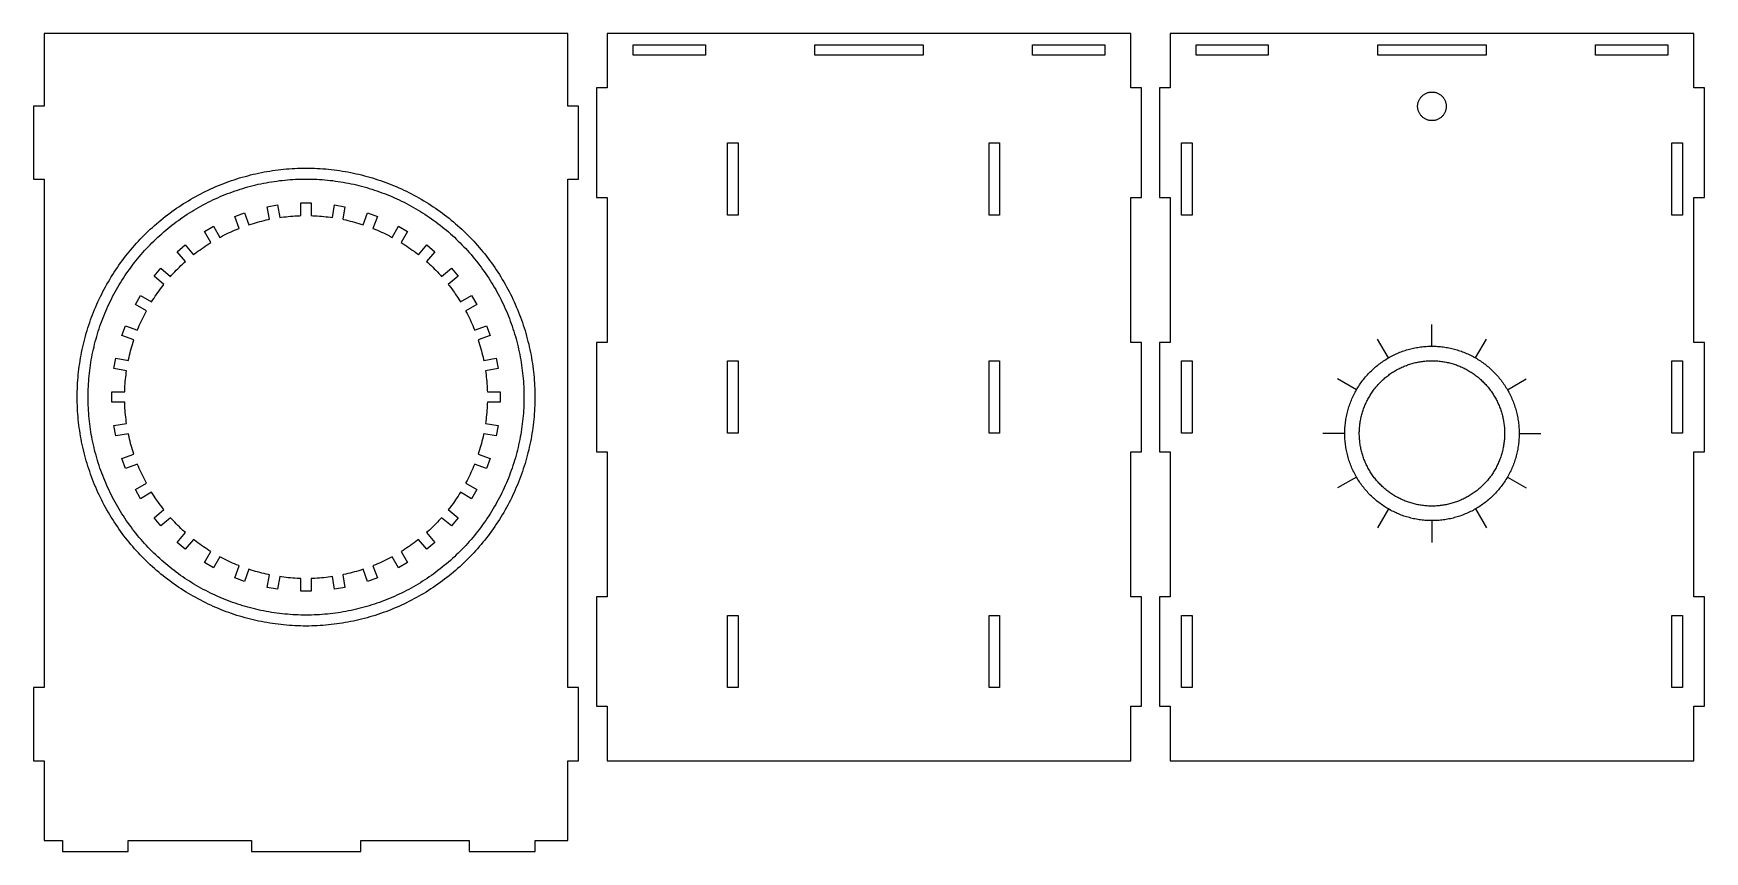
# Model space of a CAD drawing. Header units: millimetres. Extents: x 8 to 468, y 161 to 386.
import ezdxf

# ---------------------------------------------------------------- set-up
doc = ezdxf.new("R2010")
doc.units = ezdxf.units.MM
doc.layers.add('CORTE', color=1, linetype='Continuous')
doc.layers.add('GRABADO', color=5, linetype='Continuous')

msp = doc.modelspace()

# ---------------------------------------------------------------- linework, layer by layer
at = {"layer": 'CORTE'}
for points in [[(15.94, 160.94), (34.06, 160.94), (34.06, 163.94), (67.94, 163.94), (67.94, 160.94), (98.06, 160.94), (98.06, 163.94), (127.94, 163.94), (127.94, 160.94), (146.06, 160.94), (146.06, 163.94), (155.06, 163.94), (155.06, 185.94), (158.06, 185.94), (158.06, 206.06), (155.06, 206.06), (155.06, 345.94), (158.06, 345.94), (158.06, 366.06), (155.06, 366.06), (155.06, 386.06), (10.94, 386.06), (10.94, 366.06), (7.94, 366.06), (7.94, 345.94), (10.94, 345.94), (10.94, 206.06), (7.94, 206.06), (7.94, 185.94), (10.94, 185.94), (10.94, 163.94), (15.94, 163.94), (15.94, 160.94)], [(165.94, 231.06), (162.94, 231.06), (162.94, 200.94), (165.94, 200.94), (165.94, 185.94), (310.06, 185.94), (310.06, 200.94), (313.06, 200.94), (313.06, 231.06), (310.06, 231.06), (310.06, 270.94), (313.06, 270.94), (313.06, 301.06), (310.06, 301.06), (310.06, 340.94), (313.06, 340.94), (313.06, 371.06), (310.06, 371.06), (310.06, 386.06), (165.94, 386.06), (165.94, 371.06), (162.94, 371.06), (162.94, 340.94), (165.94, 340.94), (165.94, 301.06), (162.94, 301.06), (162.94, 270.94), (165.94, 270.94), (165.94, 231.06)], [(173.06, 382.94), (192.94, 382.94), (192.94, 380.06), (173.06, 380.06), (173.06, 382.94)], [(252.94, 382.94), (252.94, 380.06), (223.06, 380.06), (223.06, 382.94), (252.94, 382.94)], [(302.94, 382.94), (302.94, 380.06), (283.06, 380.06), (283.06, 382.94), (302.94, 382.94)], [(320.94, 231.06), (317.94, 231.06), (317.94, 200.94), (320.94, 200.94), (320.94, 185.94), (465.06, 185.94), (465.06, 200.94), (468.06, 200.94), (468.06, 231.06), (465.06, 231.06), (465.06, 270.94), (468.06, 270.94), (468.06, 301.06), (465.06, 301.06), (465.06, 340.94), (468.06, 340.94), (468.06, 371.06), (465.06, 371.06), (465.06, 386.06), (320.94, 386.06), (320.94, 371.06), (317.94, 371.06), (317.94, 340.94), (320.94, 340.94), (320.94, 301.06), (317.94, 301.06), (317.94, 270.94), (320.94, 270.94), (320.94, 231.06)], [(328.06, 382.94), (347.94, 382.94), (347.94, 380.06), (328.06, 380.06), (328.06, 382.94)], [(407.94, 382.94), (407.94, 380.06), (378.06, 380.06), (378.06, 382.94), (407.94, 382.94)], [(457.94, 382.94), (457.94, 380.06), (438.06, 380.06), (438.06, 382.94), (457.94, 382.94)], [(396.92, 365.61), (396.9, 365.42), (396.86, 365.23), (396.82, 365.04), (396.77, 364.86), (396.71, 364.67), (396.64, 364.49), (396.56, 364.32), (396.47, 364.14), (396.38, 363.97), (396.28, 363.81), (396.16, 363.65), (396.05, 363.5), (395.92, 363.35), (395.79, 363.21), (395.65, 363.08), (395.5, 362.95), (395.35, 362.84), (395.19, 362.72), (395.03, 362.62), (394.86, 362.53), (394.68, 362.44), (394.51, 362.36), (394.33, 362.29), (394.14, 362.23), (393.96, 362.18), (393.77, 362.14), (393.58, 362.1), (393.39, 362.08), (393.19, 362.06), (393, 362.06), (392.81, 362.06), (392.61, 362.08), (392.42, 362.1), (392.23, 362.14), (392.04, 362.18), (391.86, 362.23), (391.67, 362.29), (391.49, 362.36), (391.32, 362.44), (391.14, 362.53), (390.97, 362.62), (390.81, 362.72), (390.65, 362.84), (390.5, 362.95), (390.35, 363.08), (390.21, 363.21), (390.08, 363.35), (389.95, 363.5), (389.84, 363.65), (389.72, 363.81), (389.62, 363.97), (389.53, 364.14), (389.44, 364.32), (389.36, 364.49), (389.29, 364.67), (389.23, 364.86), (389.18, 365.04), (389.14, 365.23), (389.1, 365.42), (389.08, 365.61), (389.06, 365.81), (389.06, 366), (389.06, 366.19), (389.08, 366.39), (389.1, 366.58), (389.14, 366.77), (389.18, 366.96), (389.23, 367.14), (389.29, 367.33), (389.36, 367.51), (389.44, 367.68), (389.53, 367.86), (389.62, 368.03), (389.72, 368.19), (389.84, 368.35), (389.95, 368.5), (390.08, 368.65), (390.21, 368.79), (390.35, 368.92), (390.5, 369.05), (390.65, 369.16), (390.81, 369.28), (390.97, 369.38), (391.14, 369.47), (391.32, 369.56), (391.49, 369.64), (391.67, 369.71), (391.86, 369.77), (392.04, 369.82), (392.23, 369.86), (392.42, 369.9), (392.61, 369.92), (392.81, 369.94), (393, 369.94), (393.19, 369.94), (393.39, 369.92), (393.58, 369.9), (393.77, 369.86), (393.96, 369.82), (394.14, 369.77), (394.33, 369.71), (394.51, 369.64), (394.68, 369.56), (394.86, 369.47), (395.03, 369.38), (395.19, 369.28), (395.35, 369.16), (395.5, 369.05), (395.65, 368.92), (395.79, 368.79), (395.92, 368.65), (396.05, 368.5), (396.16, 368.35), (396.28, 368.19), (396.38, 368.03), (396.47, 367.86), (396.56, 367.68), (396.64, 367.51), (396.71, 367.33), (396.77, 367.14), (396.82, 366.96), (396.86, 366.77), (396.9, 366.58), (396.92, 366.39), (396.94, 366.19), (396.94, 366), (396.94, 365.81), (396.92, 365.61)], [(199.06, 355.94), (201.94, 355.94), (201.94, 336.06), (199.06, 336.06), (199.06, 355.94)], [(271.06, 355.94), (273.94, 355.94), (273.94, 336.06), (271.06, 336.06), (271.06, 355.94)], [(326.94, 355.94), (326.94, 336.06), (324.06, 336.06), (324.06, 355.94), (326.94, 355.94)], [(459.06, 355.94), (461.94, 355.94), (461.94, 336.06), (459.06, 336.06), (459.06, 355.94)], [(132.92, 284.56), (132.91, 284.16), (132.88, 283.55), (132.85, 282.94), (132.8, 282.33), (132.76, 281.72), (132.7, 281.11), (132.64, 280.5), (132.56, 279.89), (132.49, 279.28), (132.41, 278.75), (135.88, 278.14), (135.38, 275.3), (131.91, 275.91), (131.86, 275.66), (131.73, 275.06), (131.59, 274.46), (131.44, 273.87), (131.29, 273.27), (131.13, 272.68), (130.96, 272.09), (130.79, 271.5), (130.61, 270.92), (130.4, 270.28), (133.71, 269.08), (132.72, 266.37), (129.42, 267.57), (129.37, 267.46), (129.14, 266.89), (128.9, 266.32), (128.66, 265.76), (128.4, 265.2), (128.15, 264.65), (127.88, 264.1), (127.61, 263.55), (127.33, 263), (127.04, 262.46), (126.95, 262.29), (130, 260.53), (128.56, 258.03), (125.51, 259.79), (125.19, 259.28), (124.86, 258.77), (124.52, 258.25), (124.18, 257.75), (123.83, 257.24), (123.47, 256.75), (123.11, 256.25), (122.74, 255.76), (122.37, 255.28), (122.17, 255.02), (124.86, 252.75), (123.01, 250.55), (120.31, 252.81), (120, 252.46), (119.59, 252.01), (119.17, 251.56), (118.74, 251.12), (118.31, 250.69), (117.88, 250.26), (117.44, 249.83), (116.99, 249.41), (116.54, 249), (116.19, 248.69), (118.45, 245.99), (116.25, 244.14), (113.98, 246.83), (113.72, 246.63), (113.24, 246.26), (112.75, 245.89), (112.25, 245.53), (111.76, 245.17), (111.25, 244.82), (110.75, 244.48), (110.23, 244.14), (109.72, 243.81), (109.21, 243.49), (110.97, 240.44), (108.47, 239), (106.71, 242.05), (106.54, 241.96), (106, 241.67), (105.45, 241.39), (104.9, 241.12), (104.35, 240.85), (103.8, 240.6), (103.24, 240.34), (102.68, 240.1), (102.11, 239.86), (101.54, 239.63), (101.43, 239.58), (102.63, 236.28), (99.92, 235.29), (98.72, 238.6), (98.08, 238.39), (97.5, 238.21), (96.91, 238.04), (96.32, 237.87), (95.73, 237.71), (95.13, 237.56), (94.54, 237.41), (93.94, 237.27), (93.34, 237.14), (93.09, 237.09), (93.7, 233.62), (90.86, 233.12), (90.25, 236.59), (89.72, 236.51), (89.11, 236.44), (88.5, 236.36), (87.89, 236.3), (87.28, 236.24), (86.67, 236.2), (86.06, 236.15), (85.45, 236.12), (84.84, 236.09), (84.44, 236.08), (84.44, 232.56), (81.56, 232.56), (81.56, 236.08), (81.16, 236.09), (80.55, 236.12), (79.94, 236.15), (79.33, 236.2), (78.72, 236.24), (78.11, 236.3), (77.5, 236.36), (76.89, 236.44), (76.28, 236.51), (75.75, 236.59), (75.14, 233.12), (72.3, 233.62), (72.91, 237.09), (72.66, 237.14), (72.06, 237.27), (71.46, 237.41), (70.87, 237.56), (70.27, 237.71), (69.68, 237.87), (69.09, 238.04), (68.5, 238.21), (67.92, 238.39), (67.28, 238.6), (66.08, 235.29), (63.37, 236.28), (64.57, 239.58), (64.46, 239.63), (63.89, 239.86), (63.32, 240.1), (62.76, 240.34), (62.2, 240.6), (61.65, 240.85), (61.1, 241.12), (60.55, 241.39), (60, 241.67), (59.46, 241.96), (59.29, 242.05), (57.53, 239), (55.03, 240.44), (56.79, 243.49), (56.28, 243.81), (55.77, 244.14), (55.25, 244.48), (54.75, 244.82), (54.24, 245.17), (53.75, 245.53), (53.25, 245.89), (52.76, 246.26), (52.28, 246.63), (52.02, 246.83), (49.75, 244.14), (47.55, 245.99), (49.81, 248.69), (49.46, 249), (49.01, 249.41), (48.56, 249.83), (48.12, 250.26), (47.69, 250.69), (47.26, 251.12), (46.83, 251.56), (46.41, 252.01), (46, 252.46), (45.69, 252.81), (42.99, 250.55), (41.14, 252.75), (43.83, 255.02), (43.63, 255.28), (43.26, 255.76), (42.89, 256.25), (42.53, 256.75), (42.17, 257.24), (41.82, 257.75), (41.48, 258.25), (41.14, 258.77), (40.81, 259.28), (40.49, 259.79), (37.44, 258.03), (36, 260.53), (39.05, 262.29), (38.96, 262.46), (38.67, 263), (38.39, 263.55), (38.12, 264.1), (37.85, 264.65), (37.6, 265.2), (37.34, 265.76), (37.1, 266.32), (36.86, 266.89), (36.63, 267.46), (36.58, 267.57), (33.28, 266.37), (32.29, 269.08), (35.6, 270.28), (35.39, 270.92), (35.21, 271.5), (35.04, 272.09), (34.87, 272.68), (34.71, 273.27), (34.56, 273.87), (34.41, 274.46), (34.27, 275.06), (34.14, 275.66), (34.09, 275.91), (30.62, 275.3), (30.12, 278.14), (33.59, 278.75), (33.51, 279.28), (33.44, 279.89), (33.36, 280.5), (33.3, 281.11), (33.24, 281.72), (33.2, 282.33), (33.15, 282.94), (33.12, 283.55), (33.09, 284.16), (33.08, 284.56), (29.56, 284.56), (29.56, 287.44), (33.08, 287.44), (33.09, 287.84), (33.12, 288.45), (33.15, 289.06), (33.2, 289.67), (33.24, 290.28), (33.3, 290.89), (33.36, 291.5), (33.44, 292.11), (33.51, 292.72), (33.59, 293.25), (30.12, 293.86), (30.62, 296.7), (34.09, 296.09), (34.14, 296.34), (34.27, 296.94), (34.41, 297.54), (34.56, 298.13), (34.71, 298.73), (34.87, 299.32), (35.04, 299.91), (35.21, 300.5), (35.39, 301.08), (35.6, 301.72), (32.29, 302.92), (33.28, 305.63), (36.58, 304.43), (36.63, 304.54), (36.86, 305.11), (37.1, 305.68), (37.34, 306.24), (37.6, 306.8), (37.85, 307.35), (38.12, 307.9), (38.39, 308.45), (38.67, 309), (38.96, 309.54), (39.05, 309.71), (36, 311.47), (37.44, 313.97), (40.49, 312.21), (40.81, 312.72), (41.14, 313.23), (41.48, 313.75), (41.82, 314.25), (42.17, 314.76), (42.53, 315.25), (42.89, 315.75), (43.26, 316.24), (43.63, 316.72), (43.83, 316.98), (41.14, 319.25), (42.99, 321.45), (45.69, 319.19), (46, 319.54), (46.41, 319.99), (46.83, 320.44), (47.26, 320.88), (47.69, 321.31), (48.12, 321.74), (48.56, 322.17), (49.01, 322.59), (49.46, 323), (49.81, 323.31), (47.55, 326.01), (49.75, 327.86), (52.02, 325.17), (52.28, 325.37), (52.76, 325.74), (53.25, 326.11), (53.75, 326.47), (54.24, 326.83), (54.75, 327.18), (55.25, 327.52), (55.77, 327.86), (56.28, 328.19), (56.79, 328.51), (55.03, 331.56), (57.53, 333), (59.29, 329.95), (59.46, 330.04), (60, 330.33), (60.55, 330.61), (61.1, 330.88), (61.65, 331.15), (62.2, 331.4), (62.76, 331.66), (63.32, 331.9), (63.89, 332.14), (64.46, 332.37), (64.57, 332.42), (63.37, 335.72), (66.08, 336.71), (67.28, 333.4), (67.92, 333.61), (68.5, 333.79), (69.09, 333.96), (69.68, 334.13), (70.27, 334.29), (70.87, 334.44), (71.46, 334.59), (72.06, 334.73), (72.66, 334.86), (72.91, 334.91), (72.3, 338.38), (75.14, 338.88), (75.75, 335.41), (76.28, 335.49), (76.89, 335.56), (77.5, 335.64), (78.11, 335.7), (78.72, 335.76), (79.33, 335.8), (79.94, 335.85), (80.55, 335.88), (81.16, 335.91), (81.56, 335.92), (81.56, 339.44), (84.44, 339.44), (84.44, 335.92), (84.84, 335.91), (85.45, 335.88), (86.06, 335.85), (86.67, 335.8), (87.28, 335.76), (87.89, 335.7), (88.5, 335.64), (89.11, 335.56), (89.72, 335.49), (90.25, 335.41), (90.86, 338.88), (93.7, 338.38), (93.09, 334.91), (93.34, 334.86), (93.94, 334.73), (94.54, 334.59), (95.13, 334.44), (95.73, 334.29), (96.32, 334.13), (96.91, 333.96), (97.5, 333.79), (98.08, 333.61), (98.72, 333.4), (99.92, 336.71), (102.63, 335.72), (101.43, 332.42), (101.54, 332.37), (102.11, 332.14), (102.68, 331.9), (103.24, 331.66), (103.8, 331.4), (104.35, 331.15), (104.9, 330.88), (105.45, 330.61), (106, 330.33), (106.54, 330.04), (106.71, 329.95), (108.47, 333), (110.97, 331.56), (109.21, 328.51), (109.72, 328.19), (110.23, 327.86), (110.75, 327.52), (111.25, 327.18), (111.76, 326.83), (112.25, 326.47), (112.75, 326.11), (113.24, 325.74), (113.72, 325.37), (113.98, 325.17), (116.25, 327.86), (118.45, 326.01), (116.19, 323.31), (116.54, 323), (116.99, 322.59), (117.44, 322.17), (117.88, 321.74), (118.31, 321.31), (118.74, 320.88), (119.17, 320.44), (119.59, 319.99), (120, 319.54), (120.31, 319.19), (123.01, 321.45), (124.86, 319.25), (122.17, 316.98), (122.37, 316.72), (122.74, 316.24), (123.11, 315.75), (123.47, 315.25), (123.83, 314.76), (124.18, 314.25), (124.52, 313.75), (124.86, 313.23), (125.19, 312.72), (125.51, 312.21), (128.56, 313.97), (130, 311.47), (126.95, 309.71), (127.04, 309.54), (127.33, 309), (127.61, 308.45), (127.88, 307.9), (128.15, 307.35), (128.4, 306.8), (128.66, 306.24), (128.9, 305.68), (129.14, 305.11), (129.37, 304.54), (129.42, 304.43), (132.72, 305.63), (133.71, 302.92), (130.4, 301.72), (130.61, 301.08), (130.79, 300.5), (130.96, 299.91), (131.13, 299.32), (131.29, 298.73), (131.44, 298.13), (131.59, 297.54), (131.73, 296.94), (131.86, 296.34), (131.91, 296.09), (135.38, 296.7), (135.88, 293.86), (132.41, 293.25), (132.49, 292.72), (132.56, 292.11), (132.64, 291.5), (132.7, 290.89), (132.76, 290.28), (132.8, 289.67), (132.85, 289.06), (132.88, 288.45), (132.91, 287.84), (132.92, 287.44), (136.44, 287.44), (136.44, 284.56), (132.92, 284.56)], [(199.06, 295.94), (201.94, 295.94), (201.94, 276.06), (199.06, 276.06), (199.06, 295.94)], [(271.06, 295.94), (273.94, 295.94), (273.94, 276.06), (271.06, 276.06), (271.06, 295.94)], [(324.06, 295.94), (326.94, 295.94), (326.94, 276.06), (324.06, 276.06), (324.06, 295.94)], [(461.94, 295.94), (461.94, 276.06), (459.06, 276.06), (459.06, 295.94), (461.94, 295.94)], [(199.06, 225.94), (201.94, 225.94), (201.94, 206.06), (199.06, 206.06), (199.06, 225.94)], [(271.06, 225.94), (273.94, 225.94), (273.94, 206.06), (271.06, 206.06), (271.06, 225.94)], [(324.06, 225.94), (326.94, 225.94), (326.94, 206.06), (324.06, 206.06), (324.06, 225.94)], [(459.06, 225.94), (461.94, 225.94), (461.94, 206.06), (459.06, 206.06), (459.06, 225.94)]]:
    msp.add_lwpolyline(points, close=True, dxfattribs=at)
at = {"layer": 'GRABADO'}
for points in [[(146, 286), (146, 285.23), (145.98, 284.45), (145.96, 283.68), (145.92, 282.91), (145.88, 282.14), (145.83, 281.37), (145.77, 280.59), (145.7, 279.82), (145.62, 279.06), (145.53, 278.29), (145.43, 277.52), (145.32, 276.76), (145.2, 275.99), (145.07, 275.23), (144.94, 274.47), (144.79, 273.71), (144.63, 272.95), (144.47, 272.2), (144.3, 271.44), (144.11, 270.69), (143.92, 269.94), (143.72, 269.2), (143.51, 268.45), (143.29, 267.71), (143.06, 266.97), (142.82, 266.24), (142.57, 265.51), (142.32, 264.78), (142.05, 264.05), (141.78, 263.33), (141.5, 262.61), (141.2, 261.89), (140.9, 261.18), (140.6, 260.47), (140.28, 259.76), (139.95, 259.06), (139.62, 258.37), (139.27, 257.67), (138.92, 256.99), (138.56, 256.3), (138.19, 255.62), (137.82, 254.95), (137.43, 254.28), (137.04, 253.61), (136.64, 252.95), (136.23, 252.3), (135.81, 251.64), (135.38, 251), (134.95, 250.36), (134.51, 249.72), (134.06, 249.09), (133.6, 248.47), (133.14, 247.85), (132.67, 247.24), (132.19, 246.63), (131.7, 246.03), (131.21, 245.44), (130.7, 244.85), (130.2, 244.27), (129.68, 243.69), (129.16, 243.12), (128.63, 242.56), (128.09, 242), (127.55, 241.45), (127, 240.91), (126.44, 240.37), (125.88, 239.84), (125.31, 239.32), (124.73, 238.8), (124.15, 238.3), (123.56, 237.79), (122.97, 237.3), (122.37, 236.81), (121.76, 236.33), (121.15, 235.86), (120.53, 235.4), (119.91, 234.94), (119.28, 234.49), (118.64, 234.05), (118, 233.62), (117.36, 233.19), (116.7, 232.77), (116.05, 232.36), (115.39, 231.96), (114.72, 231.57), (114.05, 231.18), (113.38, 230.81), (112.7, 230.44), (112.01, 230.08), (111.33, 229.73), (110.63, 229.38), (109.94, 229.05), (109.24, 228.72), (108.53, 228.4), (107.82, 228.1), (107.11, 227.8), (106.39, 227.5), (105.67, 227.22), (104.95, 226.95), (104.22, 226.68), (103.49, 226.43), (102.76, 226.18), (102.03, 225.94), (101.29, 225.71), (100.55, 225.49), (99.8, 225.28), (99.06, 225.08), (98.31, 224.89), (97.56, 224.7), (96.8, 224.53), (96.05, 224.37), (95.29, 224.21), (94.53, 224.06), (93.77, 223.93), (93.01, 223.8), (92.24, 223.68), (91.48, 223.57), (90.71, 223.47), (89.94, 223.38), (89.18, 223.3), (88.41, 223.23), (87.63, 223.17), (86.86, 223.12), (86.09, 223.08), (85.32, 223.04), (84.55, 223.02), (83.77, 223), (83, 223), (82.23, 223), (81.45, 223.02), (80.68, 223.04), (79.91, 223.08), (79.14, 223.12), (78.37, 223.17), (77.59, 223.23), (76.82, 223.3), (76.06, 223.38), (75.29, 223.47), (74.52, 223.57), (73.76, 223.68), (72.99, 223.8), (72.23, 223.93), (71.47, 224.06), (70.71, 224.21), (69.95, 224.37), (69.2, 224.53), (68.44, 224.7), (67.69, 224.89), (66.94, 225.08), (66.2, 225.28), (65.45, 225.49), (64.71, 225.71), (63.97, 225.94), (63.24, 226.18), (62.51, 226.43), (61.78, 226.68), (61.05, 226.95), (60.33, 227.22), (59.61, 227.5), (58.89, 227.8), (58.18, 228.1), (57.47, 228.4), (56.76, 228.72), (56.06, 229.05), (55.37, 229.38), (54.67, 229.73), (53.99, 230.08), (53.3, 230.44), (52.62, 230.81), (51.95, 231.18), (51.28, 231.57), (50.61, 231.96), (49.95, 232.36), (49.3, 232.77), (48.64, 233.19), (48, 233.62), (47.36, 234.05), (46.72, 234.49), (46.09, 234.94), (45.47, 235.4), (44.85, 235.86), (44.24, 236.33), (43.63, 236.81), (43.03, 237.3), (42.44, 237.79), (41.85, 238.3), (41.27, 238.8), (40.69, 239.32), (40.12, 239.84), (39.56, 240.37), (39, 240.91), (38.45, 241.45), (37.91, 242), (37.37, 242.56), (36.84, 243.12), (36.32, 243.69), (35.8, 244.27), (35.3, 244.85), (34.79, 245.44), (34.3, 246.03), (33.81, 246.63), (33.33, 247.24), (32.86, 247.85), (32.4, 248.47), (31.94, 249.09), (31.49, 249.72), (31.05, 250.36), (30.62, 251), (30.19, 251.64), (29.77, 252.3), (29.36, 252.95), (28.96, 253.61), (28.57, 254.28), (28.18, 254.95), (27.81, 255.62), (27.44, 256.3), (27.08, 256.99), (26.73, 257.67), (26.38, 258.37), (26.05, 259.06), (25.72, 259.76), (25.4, 260.47), (25.1, 261.18), (24.8, 261.89), (24.5, 262.61), (24.22, 263.33), (23.95, 264.05), (23.68, 264.78), (23.43, 265.51), (23.18, 266.24), (22.94, 266.97), (22.71, 267.71), (22.49, 268.45), (22.28, 269.2), (22.08, 269.94), (21.89, 270.69), (21.7, 271.44), (21.53, 272.2), (21.37, 272.95), (21.21, 273.71), (21.06, 274.47), (20.93, 275.23), (20.8, 275.99), (20.68, 276.76), (20.57, 277.52), (20.47, 278.29), (20.38, 279.06), (20.3, 279.82), (20.23, 280.59), (20.17, 281.37), (20.12, 282.14), (20.08, 282.91), (20.04, 283.68), (20.02, 284.45), (20, 285.23), (20, 286), (20, 286.77), (20.02, 287.55), (20.04, 288.32), (20.08, 289.09), (20.12, 289.86), (20.17, 290.63), (20.23, 291.41), (20.3, 292.18), (20.38, 292.94), (20.47, 293.71), (20.57, 294.48), (20.68, 295.24), (20.8, 296.01), (20.93, 296.77), (21.06, 297.53), (21.21, 298.29), (21.37, 299.05), (21.53, 299.8), (21.7, 300.56), (21.89, 301.31), (22.08, 302.06), (22.28, 302.8), (22.49, 303.55), (22.71, 304.29), (22.94, 305.03), (23.18, 305.76), (23.43, 306.49), (23.68, 307.22), (23.95, 307.95), (24.22, 308.67), (24.5, 309.39), (24.8, 310.11), (25.1, 310.82), (25.4, 311.53), (25.72, 312.24), (26.05, 312.94), (26.38, 313.63), (26.73, 314.33), (27.08, 315.01), (27.44, 315.7), (27.81, 316.38), (28.18, 317.05), (28.57, 317.72), (28.96, 318.39), (29.36, 319.05), (29.77, 319.7), (30.19, 320.36), (30.62, 321), (31.05, 321.64), (31.49, 322.28), (31.94, 322.91), (32.4, 323.53), (32.86, 324.15), (33.33, 324.76), (33.81, 325.37), (34.3, 325.97), (34.79, 326.56), (35.3, 327.15), (35.8, 327.73), (36.32, 328.31), (36.84, 328.88), (37.37, 329.44), (37.91, 330), (38.45, 330.55), (39, 331.09), (39.56, 331.63), (40.12, 332.16), (40.69, 332.68), (41.27, 333.2), (41.85, 333.7), (42.44, 334.21), (43.03, 334.7), (43.63, 335.19), (44.24, 335.67), (44.85, 336.14), (45.47, 336.6), (46.09, 337.06), (46.72, 337.51), (47.36, 337.95), (48, 338.38), (48.64, 338.81), (49.3, 339.23), (49.95, 339.64), (50.61, 340.04), (51.28, 340.43), (51.95, 340.82), (52.62, 341.19), (53.3, 341.56), (53.99, 341.92), (54.67, 342.27), (55.37, 342.62), (56.06, 342.95), (56.76, 343.28), (57.47, 343.6), (58.18, 343.9), (58.89, 344.2), (59.61, 344.5), (60.33, 344.78), (61.05, 345.05), (61.78, 345.32), (62.51, 345.57), (63.24, 345.82), (63.97, 346.06), (64.71, 346.29), (65.45, 346.51), (66.2, 346.72), (66.94, 346.92), (67.69, 347.11), (68.44, 347.3), (69.2, 347.47), (69.95, 347.63), (70.71, 347.79), (71.47, 347.94), (72.23, 348.07), (72.99, 348.2), (73.76, 348.32), (74.52, 348.43), (75.29, 348.53), (76.06, 348.62), (76.82, 348.7), (77.59, 348.77), (78.37, 348.83), (79.14, 348.88), (79.91, 348.92), (80.68, 348.96), (81.45, 348.98), (82.23, 349), (83, 349), (83.77, 349), (84.55, 348.98), (85.32, 348.96), (86.09, 348.92), (86.86, 348.88), (87.63, 348.83), (88.41, 348.77), (89.18, 348.7), (89.94, 348.62), (90.71, 348.53), (91.48, 348.43), (92.24, 348.32), (93.01, 348.2), (93.77, 348.07), (94.53, 347.94), (95.29, 347.79), (96.05, 347.63), (96.8, 347.47), (97.56, 347.3), (98.31, 347.11), (99.06, 346.92), (99.8, 346.72), (100.55, 346.51), (101.29, 346.29), (102.03, 346.06), (102.76, 345.82), (103.49, 345.57), (104.22, 345.32), (104.95, 345.05), (105.67, 344.78), (106.39, 344.5), (107.11, 344.2), (107.82, 343.9), (108.53, 343.6), (109.24, 343.28), (109.94, 342.95), (110.63, 342.62), (111.33, 342.27), (112.01, 341.92), (112.7, 341.56), (113.38, 341.19), (114.05, 340.82), (114.72, 340.43), (115.39, 340.04), (116.05, 339.64), (116.7, 339.23), (117.36, 338.81), (118, 338.38), (118.64, 337.95), (119.28, 337.51), (119.91, 337.06), (120.53, 336.6), (121.15, 336.14), (121.76, 335.67), (122.37, 335.19), (122.97, 334.7), (123.56, 334.21), (124.15, 333.7), (124.73, 333.2), (125.31, 332.68), (125.88, 332.16), (126.44, 331.63), (127, 331.09), (127.55, 330.55), (128.09, 330), (128.63, 329.44), (129.16, 328.88), (129.68, 328.31), (130.2, 327.73), (130.7, 327.15), (131.21, 326.56), (131.7, 325.97), (132.19, 325.37), (132.67, 324.76), (133.14, 324.15), (133.6, 323.53), (134.06, 322.91), (134.51, 322.28), (134.95, 321.64), (135.38, 321), (135.81, 320.36), (136.23, 319.7), (136.64, 319.05), (137.04, 318.39), (137.43, 317.72), (137.82, 317.05), (138.19, 316.38), (138.56, 315.7), (138.92, 315.01), (139.27, 314.33), (139.62, 313.63), (139.95, 312.94), (140.28, 312.24), (140.6, 311.53), (140.9, 310.82), (141.2, 310.11), (141.5, 309.39), (141.78, 308.67), (142.05, 307.95), (142.32, 307.22), (142.57, 306.49), (142.82, 305.76), (143.06, 305.03), (143.29, 304.29), (143.51, 303.55), (143.72, 302.8), (143.92, 302.06), (144.11, 301.31), (144.3, 300.56), (144.47, 299.8), (144.63, 299.05), (144.79, 298.29), (144.94, 297.53), (145.07, 296.77), (145.2, 296.01), (145.32, 295.24), (145.43, 294.48), (145.53, 293.71), (145.62, 292.94), (145.7, 292.18), (145.77, 291.41), (145.83, 290.63), (145.88, 289.86), (145.92, 289.09), (145.96, 288.32), (145.98, 287.55), (146, 286.77), (146, 286)], [(143, 286), (143, 285.26), (142.98, 284.53), (142.96, 283.79), (142.93, 283.06), (142.89, 282.32), (142.84, 281.59), (142.78, 280.85), (142.71, 280.12), (142.63, 279.39), (142.55, 278.66), (142.45, 277.93), (142.35, 277.2), (142.24, 276.47), (142.12, 275.74), (141.99, 275.02), (141.85, 274.29), (141.7, 273.57), (141.54, 272.85), (141.38, 272.14), (141.2, 271.42), (141.02, 270.71), (140.83, 270), (140.63, 269.29), (140.42, 268.58), (140.2, 267.88), (139.97, 267.18), (139.74, 266.48), (139.49, 265.79), (139.24, 265.09), (138.98, 264.41), (138.71, 263.72), (138.43, 263.04), (138.15, 262.36), (137.85, 261.69), (137.55, 261.01), (137.24, 260.35), (136.92, 259.68), (136.59, 259.02), (136.26, 258.37), (135.92, 257.72), (135.56, 257.07), (135.21, 256.43), (134.84, 255.79), (134.46, 255.15), (134.08, 254.52), (133.69, 253.9), (133.29, 253.28), (132.89, 252.67), (132.48, 252.06), (132.06, 251.45), (131.63, 250.85), (131.19, 250.26), (130.75, 249.67), (130.3, 249.09), (129.84, 248.51), (129.38, 247.94), (128.91, 247.37), (128.43, 246.81), (127.95, 246.26), (127.46, 245.71), (126.96, 245.16), (126.45, 244.63), (125.94, 244.1), (125.43, 243.57), (124.9, 243.06), (124.37, 242.55), (123.84, 242.04), (123.29, 241.54), (122.74, 241.05), (122.19, 240.57), (121.63, 240.09), (121.06, 239.62), (120.49, 239.16), (119.91, 238.7), (119.33, 238.25), (118.74, 237.81), (118.15, 237.37), (117.55, 236.94), (116.94, 236.52), (116.33, 236.11), (115.72, 235.71), (115.1, 235.31), (114.48, 234.92), (113.85, 234.54), (113.21, 234.16), (112.57, 233.79), (111.93, 233.44), (111.28, 233.08), (110.63, 232.74), (109.98, 232.41), (109.32, 232.08), (108.65, 231.76), (107.99, 231.45), (107.31, 231.15), (106.64, 230.85), (105.96, 230.57), (105.28, 230.29), (104.59, 230.02), (103.91, 229.76), (103.21, 229.51), (102.52, 229.26), (101.82, 229.03), (101.12, 228.8), (100.42, 228.58), (99.71, 228.37), (99, 228.17), (98.29, 227.98), (97.58, 227.8), (96.86, 227.62), (96.15, 227.46), (95.43, 227.3), (94.71, 227.15), (93.98, 227.01), (93.26, 226.88), (92.53, 226.76), (91.8, 226.65), (91.07, 226.55), (90.34, 226.45), (89.61, 226.37), (88.88, 226.29), (88.15, 226.22), (87.41, 226.16), (86.68, 226.11), (85.94, 226.07), (85.21, 226.04), (84.47, 226.02), (83.74, 226), (83, 226), (82.26, 226), (81.53, 226.02), (80.79, 226.04), (80.06, 226.07), (79.32, 226.11), (78.59, 226.16), (77.85, 226.22), (77.12, 226.29), (76.39, 226.37), (75.66, 226.45), (74.93, 226.55), (74.2, 226.65), (73.47, 226.76), (72.74, 226.88), (72.02, 227.01), (71.29, 227.15), (70.57, 227.3), (69.85, 227.46), (69.14, 227.62), (68.42, 227.8), (67.71, 227.98), (67, 228.17), (66.29, 228.37), (65.58, 228.58), (64.88, 228.8), (64.18, 229.03), (63.48, 229.26), (62.79, 229.51), (62.09, 229.76), (61.41, 230.02), (60.72, 230.29), (60.04, 230.57), (59.36, 230.85), (58.69, 231.15), (58.01, 231.45), (57.35, 231.76), (56.68, 232.08), (56.02, 232.41), (55.37, 232.74), (54.72, 233.08), (54.07, 233.44), (53.43, 233.79), (52.79, 234.16), (52.15, 234.54), (51.52, 234.92), (50.9, 235.31), (50.28, 235.71), (49.67, 236.11), (49.06, 236.52), (48.45, 236.94), (47.85, 237.37), (47.26, 237.81), (46.67, 238.25), (46.09, 238.7), (45.51, 239.16), (44.94, 239.62), (44.37, 240.09), (43.81, 240.57), (43.26, 241.05), (42.71, 241.54), (42.16, 242.04), (41.63, 242.55), (41.1, 243.06), (40.57, 243.57), (40.06, 244.1), (39.55, 244.63), (39.04, 245.16), (38.54, 245.71), (38.05, 246.26), (37.57, 246.81), (37.09, 247.37), (36.62, 247.94), (36.16, 248.51), (35.7, 249.09), (35.25, 249.67), (34.81, 250.26), (34.37, 250.85), (33.94, 251.45), (33.52, 252.06), (33.11, 252.67), (32.71, 253.28), (32.31, 253.9), (31.92, 254.52), (31.54, 255.15), (31.16, 255.79), (30.79, 256.43), (30.44, 257.07), (30.08, 257.72), (29.74, 258.37), (29.41, 259.02), (29.08, 259.68), (28.76, 260.35), (28.45, 261.01), (28.15, 261.69), (27.85, 262.36), (27.57, 263.04), (27.29, 263.72), (27.02, 264.41), (26.76, 265.09), (26.51, 265.79), (26.26, 266.48), (26.03, 267.18), (25.8, 267.88), (25.58, 268.58), (25.37, 269.29), (25.17, 270), (24.98, 270.71), (24.8, 271.42), (24.62, 272.14), (24.46, 272.85), (24.3, 273.57), (24.15, 274.29), (24.01, 275.02), (23.88, 275.74), (23.76, 276.47), (23.65, 277.2), (23.55, 277.93), (23.45, 278.66), (23.37, 279.39), (23.29, 280.12), (23.22, 280.85), (23.16, 281.59), (23.11, 282.32), (23.07, 283.06), (23.04, 283.79), (23.02, 284.53), (23, 285.26), (23, 286), (23, 286.74), (23.02, 287.47), (23.04, 288.21), (23.07, 288.94), (23.11, 289.68), (23.16, 290.41), (23.22, 291.15), (23.29, 291.88), (23.37, 292.61), (23.45, 293.34), (23.55, 294.07), (23.65, 294.8), (23.76, 295.53), (23.88, 296.26), (24.01, 296.98), (24.15, 297.71), (24.3, 298.43), (24.46, 299.15), (24.62, 299.86), (24.8, 300.58), (24.98, 301.29), (25.17, 302), (25.37, 302.71), (25.58, 303.42), (25.8, 304.12), (26.03, 304.82), (26.26, 305.52), (26.51, 306.21), (26.76, 306.91), (27.02, 307.59), (27.29, 308.28), (27.57, 308.96), (27.85, 309.64), (28.15, 310.31), (28.45, 310.99), (28.76, 311.65), (29.08, 312.32), (29.41, 312.98), (29.74, 313.63), (30.08, 314.28), (30.44, 314.93), (30.79, 315.57), (31.16, 316.21), (31.54, 316.85), (31.92, 317.48), (32.31, 318.1), (32.71, 318.72), (33.11, 319.33), (33.52, 319.94), (33.94, 320.55), (34.37, 321.15), (34.81, 321.74), (35.25, 322.33), (35.7, 322.91), (36.16, 323.49), (36.62, 324.06), (37.09, 324.63), (37.57, 325.19), (38.05, 325.74), (38.54, 326.29), (39.04, 326.84), (39.55, 327.37), (40.06, 327.9), (40.57, 328.43), (41.1, 328.94), (41.63, 329.45), (42.16, 329.96), (42.71, 330.46), (43.26, 330.95), (43.81, 331.43), (44.37, 331.91), (44.94, 332.38), (45.51, 332.84), (46.09, 333.3), (46.67, 333.75), (47.26, 334.19), (47.85, 334.63), (48.45, 335.06), (49.06, 335.48), (49.67, 335.89), (50.28, 336.29), (50.9, 336.69), (51.52, 337.08), (52.15, 337.46), (52.79, 337.84), (53.43, 338.21), (54.07, 338.56), (54.72, 338.92), (55.37, 339.26), (56.02, 339.59), (56.68, 339.92), (57.35, 340.24), (58.01, 340.55), (58.69, 340.85), (59.36, 341.15), (60.04, 341.43), (60.72, 341.71), (61.41, 341.98), (62.09, 342.24), (62.79, 342.49), (63.48, 342.74), (64.18, 342.97), (64.88, 343.2), (65.58, 343.42), (66.29, 343.63), (67, 343.83), (67.71, 344.02), (68.42, 344.2), (69.14, 344.38), (69.85, 344.54), (70.57, 344.7), (71.29, 344.85), (72.02, 344.99), (72.74, 345.12), (73.47, 345.24), (74.2, 345.35), (74.93, 345.45), (75.66, 345.55), (76.39, 345.63), (77.12, 345.71), (77.85, 345.78), (78.59, 345.84), (79.32, 345.89), (80.06, 345.93), (80.79, 345.96), (81.53, 345.98), (82.26, 346), (83, 346), (83.74, 346), (84.47, 345.98), (85.21, 345.96), (85.94, 345.93), (86.68, 345.89), (87.41, 345.84), (88.15, 345.78), (88.88, 345.71), (89.61, 345.63), (90.34, 345.55), (91.07, 345.45), (91.8, 345.35), (92.53, 345.24), (93.26, 345.12), (93.98, 344.99), (94.71, 344.85), (95.43, 344.7), (96.15, 344.54), (96.86, 344.38), (97.58, 344.2), (98.29, 344.02), (99, 343.83), (99.71, 343.63), (100.42, 343.42), (101.12, 343.2), (101.82, 342.97), (102.52, 342.74), (103.21, 342.49), (103.91, 342.24), (104.59, 341.98), (105.28, 341.71), (105.96, 341.43), (106.64, 341.15), (107.31, 340.85), (107.99, 340.55), (108.65, 340.24), (109.32, 339.92), (109.98, 339.59), (110.63, 339.26), (111.28, 338.92), (111.93, 338.56), (112.57, 338.21), (113.21, 337.84), (113.85, 337.46), (114.48, 337.08), (115.1, 336.69), (115.72, 336.29), (116.33, 335.89), (116.94, 335.48), (117.55, 335.06), (118.15, 334.63), (118.74, 334.19), (119.33, 333.75), (119.91, 333.3), (120.49, 332.84), (121.06, 332.38), (121.63, 331.91), (122.19, 331.43), (122.74, 330.95), (123.29, 330.46), (123.84, 329.96), (124.37, 329.45), (124.9, 328.94), (125.43, 328.43), (125.94, 327.9), (126.45, 327.37), (126.96, 326.84), (127.46, 326.29), (127.95, 325.74), (128.43, 325.19), (128.91, 324.63), (129.38, 324.06), (129.84, 323.49), (130.3, 322.91), (130.75, 322.33), (131.19, 321.74), (131.63, 321.15), (132.06, 320.55), (132.48, 319.94), (132.89, 319.33), (133.29, 318.72), (133.69, 318.1), (134.08, 317.48), (134.46, 316.85), (134.84, 316.21), (135.21, 315.57), (135.56, 314.93), (135.92, 314.28), (136.26, 313.63), (136.59, 312.98), (136.92, 312.32), (137.24, 311.65), (137.55, 310.99), (137.85, 310.31), (138.15, 309.64), (138.43, 308.96), (138.71, 308.28), (138.98, 307.59), (139.24, 306.91), (139.49, 306.21), (139.74, 305.52), (139.97, 304.82), (140.2, 304.12), (140.42, 303.42), (140.63, 302.71), (140.83, 302), (141.02, 301.29), (141.2, 300.58), (141.38, 299.86), (141.54, 299.15), (141.7, 298.43), (141.85, 297.71), (141.99, 296.98), (142.12, 296.26), (142.24, 295.53), (142.35, 294.8), (142.45, 294.07), (142.55, 293.34), (142.63, 292.61), (142.71, 291.88), (142.78, 291.15), (142.84, 290.41), (142.89, 289.68), (142.93, 288.94), (142.96, 288.21), (142.98, 287.47), (143, 286.74), (143, 286)], [(393, 300), (393, 306)], [(417, 276), (417, 275.61), (416.99, 275.21), (416.97, 274.82), (416.95, 274.43), (416.92, 274.04), (416.88, 273.65), (416.84, 273.26), (416.79, 272.87), (416.74, 272.48), (416.68, 272.09), (416.61, 271.7), (416.54, 271.32), (416.46, 270.93), (416.37, 270.55), (416.28, 270.17), (416.18, 269.79), (416.08, 269.41), (415.97, 269.03), (415.85, 268.66), (415.73, 268.29), (415.6, 267.91), (415.46, 267.55), (415.32, 267.18), (415.17, 266.82), (415.02, 266.45), (414.86, 266.1), (414.7, 265.74), (414.52, 265.39), (414.35, 265.03), (414.17, 264.69), (413.98, 264.34), (413.78, 264), (413.59, 263.66), (413.38, 263.33), (413.17, 262.99), (412.96, 262.67), (412.73, 262.34), (412.51, 262.02), (412.28, 261.7), (412.04, 261.39), (411.8, 261.08), (411.55, 260.77), (411.3, 260.47), (411.04, 260.18), (410.78, 259.88), (410.52, 259.59), (410.25, 259.31), (409.97, 259.03), (409.69, 258.75), (409.41, 258.48), (409.12, 258.22), (408.82, 257.96), (408.53, 257.7), (408.23, 257.45), (407.92, 257.2), (407.61, 256.96), (407.3, 256.72), (406.98, 256.49), (406.66, 256.27), (406.33, 256.04), (406.01, 255.83), (405.67, 255.62), (405.34, 255.41), (405, 255.22), (404.66, 255.02), (404.31, 254.83), (403.97, 254.65), (403.61, 254.48), (403.26, 254.3), (402.9, 254.14), (402.55, 253.98), (402.18, 253.83), (401.82, 253.68), (401.45, 253.54), (401.09, 253.4), (400.71, 253.27), (400.34, 253.15), (399.97, 253.03), (399.59, 252.92), (399.21, 252.82), (398.83, 252.72), (398.45, 252.63), (398.07, 252.54), (397.68, 252.46), (397.3, 252.39), (396.91, 252.32), (396.52, 252.26), (396.13, 252.21), (395.74, 252.16), (395.35, 252.12), (394.96, 252.08), (394.57, 252.05), (394.18, 252.03), (393.79, 252.01), (393.39, 252), (393, 252), (392.61, 252), (392.21, 252.01), (391.82, 252.03), (391.43, 252.05), (391.04, 252.08), (390.65, 252.12), (390.26, 252.16), (389.87, 252.21), (389.48, 252.26), (389.09, 252.32), (388.7, 252.39), (388.32, 252.46), (387.93, 252.54), (387.55, 252.63), (387.17, 252.72), (386.79, 252.82), (386.41, 252.92), (386.03, 253.03), (385.66, 253.15), (385.29, 253.27), (384.91, 253.4), (384.55, 253.54), (384.18, 253.68), (383.82, 253.83), (383.45, 253.98), (383.1, 254.14), (382.74, 254.3), (382.39, 254.48), (382.03, 254.65), (381.69, 254.83), (381.34, 255.02), (381, 255.22), (380.66, 255.41), (380.33, 255.62), (379.99, 255.83), (379.67, 256.04), (379.34, 256.27), (379.02, 256.49), (378.7, 256.72), (378.39, 256.96), (378.08, 257.2), (377.77, 257.45), (377.47, 257.7), (377.18, 257.96), (376.88, 258.22), (376.59, 258.48), (376.31, 258.75), (376.03, 259.03), (375.75, 259.31), (375.48, 259.59), (375.22, 259.88), (374.96, 260.18), (374.7, 260.47), (374.45, 260.77), (374.2, 261.08), (373.96, 261.39), (373.72, 261.7), (373.49, 262.02), (373.27, 262.34), (373.04, 262.67), (372.83, 262.99), (372.62, 263.33), (372.41, 263.66), (372.22, 264), (372.02, 264.34), (371.83, 264.69), (371.65, 265.03), (371.48, 265.39), (371.3, 265.74), (371.14, 266.1), (370.98, 266.45), (370.83, 266.82), (370.68, 267.18), (370.54, 267.55), (370.4, 267.91), (370.27, 268.29), (370.15, 268.66), (370.03, 269.03), (369.92, 269.41), (369.82, 269.79), (369.72, 270.17), (369.63, 270.55), (369.54, 270.93), (369.46, 271.32), (369.39, 271.7), (369.32, 272.09), (369.26, 272.48), (369.21, 272.87), (369.16, 273.26), (369.12, 273.65), (369.08, 274.04), (369.05, 274.43), (369.03, 274.82), (369.01, 275.21), (369, 275.61), (369, 276), (369, 276.39), (369.01, 276.79), (369.03, 277.18), (369.05, 277.57), (369.08, 277.96), (369.12, 278.35), (369.16, 278.74), (369.21, 279.13), (369.26, 279.52), (369.32, 279.91), (369.39, 280.3), (369.46, 280.68), (369.54, 281.07), (369.63, 281.45), (369.72, 281.83), (369.82, 282.21), (369.92, 282.59), (370.03, 282.97), (370.15, 283.34), (370.27, 283.71), (370.4, 284.09), (370.54, 284.45), (370.68, 284.82), (370.83, 285.18), (370.98, 285.55), (371.14, 285.9), (371.3, 286.26), (371.48, 286.61), (371.65, 286.97), (371.83, 287.31), (372.02, 287.66), (372.22, 288), (372.41, 288.34), (372.62, 288.67), (372.83, 289.01), (373.04, 289.33), (373.27, 289.66), (373.49, 289.98), (373.72, 290.3), (373.96, 290.61), (374.2, 290.92), (374.45, 291.23), (374.7, 291.53), (374.96, 291.82), (375.22, 292.12), (375.48, 292.41), (375.75, 292.69), (376.03, 292.97), (376.31, 293.25), (376.59, 293.52), (376.88, 293.78), (377.18, 294.04), (377.47, 294.3), (377.77, 294.55), (378.08, 294.8), (378.39, 295.04), (378.7, 295.28), (379.02, 295.51), (379.34, 295.73), (379.67, 295.96), (379.99, 296.17), (380.33, 296.38), (380.66, 296.59), (381, 296.78), (381.34, 296.98), (381.69, 297.17), (382.03, 297.35), (382.39, 297.52), (382.74, 297.7), (383.1, 297.86), (383.45, 298.02), (383.82, 298.17), (384.18, 298.32), (384.55, 298.46), (384.91, 298.6), (385.29, 298.73), (385.66, 298.85), (386.03, 298.97), (386.41, 299.08), (386.79, 299.18), (387.17, 299.28), (387.55, 299.37), (387.93, 299.46), (388.32, 299.54), (388.7, 299.61), (389.09, 299.68), (389.48, 299.74), (389.87, 299.79), (390.26, 299.84), (390.65, 299.88), (391.04, 299.92), (391.43, 299.95), (391.82, 299.97), (392.21, 299.99), (392.61, 300), (393, 300), (393.39, 300), (393.79, 299.99), (394.18, 299.97), (394.57, 299.95), (394.96, 299.92), (395.35, 299.88), (395.74, 299.84), (396.13, 299.79), (396.52, 299.74), (396.91, 299.68), (397.3, 299.61), (397.68, 299.54), (398.07, 299.46), (398.45, 299.37), (398.83, 299.28), (399.21, 299.18), (399.59, 299.08), (399.97, 298.97), (400.34, 298.85), (400.71, 298.73), (401.09, 298.6), (401.45, 298.46), (401.82, 298.32), (402.18, 298.17), (402.55, 298.02), (402.9, 297.86), (403.26, 297.7), (403.61, 297.52), (403.97, 297.35), (404.31, 297.17), (404.66, 296.98), (405, 296.78), (405.34, 296.59), (405.67, 296.38), (406.01, 296.17), (406.33, 295.96), (406.66, 295.73), (406.98, 295.51), (407.3, 295.28), (407.61, 295.04), (407.92, 294.8), (408.23, 294.55), (408.53, 294.3), (408.82, 294.04), (409.12, 293.78), (409.41, 293.52), (409.69, 293.25), (409.97, 292.97), (410.25, 292.69), (410.52, 292.41), (410.78, 292.12), (411.04, 291.82), (411.3, 291.53), (411.55, 291.23), (411.8, 290.92), (412.04, 290.61), (412.28, 290.3), (412.51, 289.98), (412.73, 289.66), (412.96, 289.33), (413.17, 289.01), (413.38, 288.67), (413.59, 288.34), (413.78, 288), (413.98, 287.66), (414.17, 287.31), (414.35, 286.97), (414.52, 286.61), (414.7, 286.26), (414.86, 285.9), (415.02, 285.55), (415.17, 285.18), (415.32, 284.82), (415.46, 284.45), (415.6, 284.09), (415.73, 283.71), (415.85, 283.34), (415.97, 282.97), (416.08, 282.59), (416.18, 282.21), (416.28, 281.83), (416.37, 281.45), (416.46, 281.07), (416.54, 280.68), (416.61, 280.3), (416.68, 279.91), (416.74, 279.52), (416.79, 279.13), (416.84, 278.74), (416.88, 278.35), (416.92, 277.96), (416.95, 277.57), (416.97, 277.18), (416.99, 276.79), (417, 276.39), (417, 276)], [(381, 296.78), (378, 301.98)], [(405, 296.78), (408, 301.98)], [(413, 276), (413, 275.67), (412.99, 275.35), (412.98, 275.02), (412.96, 274.69), (412.93, 274.37), (412.9, 274.04), (412.87, 273.71), (412.83, 273.39), (412.78, 273.07), (412.73, 272.74), (412.68, 272.42), (412.62, 272.1), (412.55, 271.78), (412.48, 271.46), (412.4, 271.14), (412.32, 270.82), (412.23, 270.51), (412.14, 270.19), (412.04, 269.88), (411.94, 269.57), (411.83, 269.26), (411.72, 268.95), (411.6, 268.65), (411.48, 268.35), (411.35, 268.05), (411.22, 267.75), (411.08, 267.45), (410.94, 267.15), (410.79, 266.86), (410.64, 266.57), (410.48, 266.28), (410.32, 266), (410.15, 265.72), (409.98, 265.44), (409.81, 265.16), (409.63, 264.89), (409.45, 264.62), (409.26, 264.35), (409.06, 264.09), (408.87, 263.82), (408.67, 263.57), (408.46, 263.31), (408.25, 263.06), (408.04, 262.81), (407.82, 262.57), (407.6, 262.33), (407.37, 262.09), (407.14, 261.86), (406.91, 261.63), (406.67, 261.4), (406.43, 261.18), (406.19, 260.96), (405.94, 260.75), (405.69, 260.54), (405.43, 260.33), (405.18, 260.13), (404.91, 259.94), (404.65, 259.74), (404.38, 259.55), (404.11, 259.37), (403.84, 259.19), (403.56, 259.02), (403.28, 258.85), (403, 258.68), (402.72, 258.52), (402.43, 258.36), (402.14, 258.21), (401.85, 258.06), (401.55, 257.92), (401.25, 257.78), (400.95, 257.65), (400.65, 257.52), (400.35, 257.4), (400.05, 257.28), (399.74, 257.17), (399.43, 257.06), (399.12, 256.96), (398.81, 256.86), (398.49, 256.77), (398.18, 256.68), (397.86, 256.6), (397.54, 256.52), (397.22, 256.45), (396.9, 256.38), (396.58, 256.32), (396.26, 256.27), (395.93, 256.22), (395.61, 256.17), (395.29, 256.13), (394.96, 256.1), (394.63, 256.07), (394.31, 256.04), (393.98, 256.02), (393.65, 256.01), (393.33, 256), (393, 256), (392.67, 256), (392.35, 256.01), (392.02, 256.02), (391.69, 256.04), (391.37, 256.07), (391.04, 256.1), (390.71, 256.13), (390.39, 256.17), (390.07, 256.22), (389.74, 256.27), (389.42, 256.32), (389.1, 256.38), (388.78, 256.45), (388.46, 256.52), (388.14, 256.6), (387.82, 256.68), (387.51, 256.77), (387.19, 256.86), (386.88, 256.96), (386.57, 257.06), (386.26, 257.17), (385.95, 257.28), (385.65, 257.4), (385.35, 257.52), (385.05, 257.65), (384.75, 257.78), (384.45, 257.92), (384.15, 258.06), (383.86, 258.21), (383.57, 258.36), (383.28, 258.52), (383, 258.68), (382.72, 258.85), (382.44, 259.02), (382.16, 259.19), (381.89, 259.37), (381.62, 259.55), (381.35, 259.74), (381.09, 259.94), (380.82, 260.13), (380.57, 260.33), (380.31, 260.54), (380.06, 260.75), (379.81, 260.96), (379.57, 261.18), (379.33, 261.4), (379.09, 261.63), (378.86, 261.86), (378.63, 262.09), (378.4, 262.33), (378.18, 262.57), (377.96, 262.81), (377.75, 263.06), (377.54, 263.31), (377.33, 263.57), (377.13, 263.82), (376.94, 264.09), (376.74, 264.35), (376.55, 264.62), (376.37, 264.89), (376.19, 265.16), (376.02, 265.44), (375.85, 265.72), (375.68, 266), (375.52, 266.28), (375.36, 266.57), (375.21, 266.86), (375.06, 267.15), (374.92, 267.45), (374.78, 267.75), (374.65, 268.05), (374.52, 268.35), (374.4, 268.65), (374.28, 268.95), (374.17, 269.26), (374.06, 269.57), (373.96, 269.88), (373.86, 270.19), (373.77, 270.51), (373.68, 270.82), (373.6, 271.14), (373.52, 271.46), (373.45, 271.78), (373.38, 272.1), (373.32, 272.42), (373.27, 272.74), (373.22, 273.07), (373.17, 273.39), (373.13, 273.71), (373.1, 274.04), (373.07, 274.37), (373.04, 274.69), (373.02, 275.02), (373.01, 275.35), (373, 275.67), (373, 276), (373, 276.33), (373.01, 276.65), (373.02, 276.98), (373.04, 277.31), (373.07, 277.63), (373.1, 277.96), (373.13, 278.29), (373.17, 278.61), (373.22, 278.93), (373.27, 279.26), (373.32, 279.58), (373.38, 279.9), (373.45, 280.22), (373.52, 280.54), (373.6, 280.86), (373.68, 281.18), (373.77, 281.49), (373.86, 281.81), (373.96, 282.12), (374.06, 282.43), (374.17, 282.74), (374.28, 283.05), (374.4, 283.35), (374.52, 283.65), (374.65, 283.95), (374.78, 284.25), (374.92, 284.55), (375.06, 284.85), (375.21, 285.14), (375.36, 285.43), (375.52, 285.72), (375.68, 286), (375.85, 286.28), (376.02, 286.56), (376.19, 286.84), (376.37, 287.11), (376.55, 287.38), (376.74, 287.65), (376.94, 287.91), (377.13, 288.18), (377.33, 288.43), (377.54, 288.69), (377.75, 288.94), (377.96, 289.19), (378.18, 289.43), (378.4, 289.67), (378.63, 289.91), (378.86, 290.14), (379.09, 290.37), (379.33, 290.6), (379.57, 290.82), (379.81, 291.04), (380.06, 291.25), (380.31, 291.46), (380.57, 291.67), (380.82, 291.87), (381.09, 292.06), (381.35, 292.26), (381.62, 292.45), (381.89, 292.63), (382.16, 292.81), (382.44, 292.98), (382.72, 293.15), (383, 293.32), (383.28, 293.48), (383.57, 293.64), (383.86, 293.79), (384.15, 293.94), (384.45, 294.08), (384.75, 294.22), (385.05, 294.35), (385.35, 294.48), (385.65, 294.6), (385.95, 294.72), (386.26, 294.83), (386.57, 294.94), (386.88, 295.04), (387.19, 295.14), (387.51, 295.23), (387.82, 295.32), (388.14, 295.4), (388.46, 295.48), (388.78, 295.55), (389.1, 295.62), (389.42, 295.68), (389.74, 295.73), (390.07, 295.78), (390.39, 295.83), (390.71, 295.87), (391.04, 295.9), (391.37, 295.93), (391.69, 295.96), (392.02, 295.98), (392.35, 295.99), (392.67, 296), (393, 296), (393.33, 296), (393.65, 295.99), (393.98, 295.98), (394.31, 295.96), (394.63, 295.93), (394.96, 295.9), (395.29, 295.87), (395.61, 295.83), (395.93, 295.78), (396.26, 295.73), (396.58, 295.68), (396.9, 295.62), (397.22, 295.55), (397.54, 295.48), (397.86, 295.4), (398.18, 295.32), (398.49, 295.23), (398.81, 295.14), (399.12, 295.04), (399.43, 294.94), (399.74, 294.83), (400.05, 294.72), (400.35, 294.6), (400.65, 294.48), (400.95, 294.35), (401.25, 294.22), (401.55, 294.08), (401.85, 293.94), (402.14, 293.79), (402.43, 293.64), (402.72, 293.48), (403, 293.32), (403.28, 293.15), (403.56, 292.98), (403.84, 292.81), (404.11, 292.63), (404.38, 292.45), (404.65, 292.26), (404.91, 292.06), (405.18, 291.87), (405.43, 291.67), (405.69, 291.46), (405.94, 291.25), (406.19, 291.04), (406.43, 290.82), (406.67, 290.6), (406.91, 290.37), (407.14, 290.14), (407.37, 289.91), (407.6, 289.67), (407.82, 289.43), (408.04, 289.19), (408.25, 288.94), (408.46, 288.69), (408.67, 288.43), (408.87, 288.18), (409.06, 287.91), (409.26, 287.65), (409.45, 287.38), (409.63, 287.11), (409.81, 286.84), (409.98, 286.56), (410.15, 286.28), (410.32, 286), (410.48, 285.72), (410.64, 285.43), (410.79, 285.14), (410.94, 284.85), (411.08, 284.55), (411.22, 284.25), (411.35, 283.95), (411.48, 283.65), (411.6, 283.35), (411.72, 283.05), (411.83, 282.74), (411.94, 282.43), (412.04, 282.12), (412.14, 281.81), (412.23, 281.49), (412.32, 281.18), (412.4, 280.86), (412.48, 280.54), (412.55, 280.22), (412.62, 279.9), (412.68, 279.58), (412.73, 279.26), (412.78, 278.93), (412.83, 278.61), (412.87, 278.29), (412.9, 277.96), (412.93, 277.63), (412.96, 277.31), (412.98, 276.98), (412.99, 276.65), (413, 276.33), (413, 276)], [(372.22, 288), (367.02, 291)], [(413.78, 288), (418.98, 291)], [(369, 276), (363, 276)], [(417, 276), (423, 276)], [(372.22, 264), (367.02, 261)], [(413.78, 264), (418.98, 261)], [(381, 255.22), (378, 250.02)], [(405, 255.22), (408, 250.02)], [(393, 252), (393, 246)]]:
    msp.add_lwpolyline(points, dxfattribs=at)

doc.saveas('drawing.dxf')
